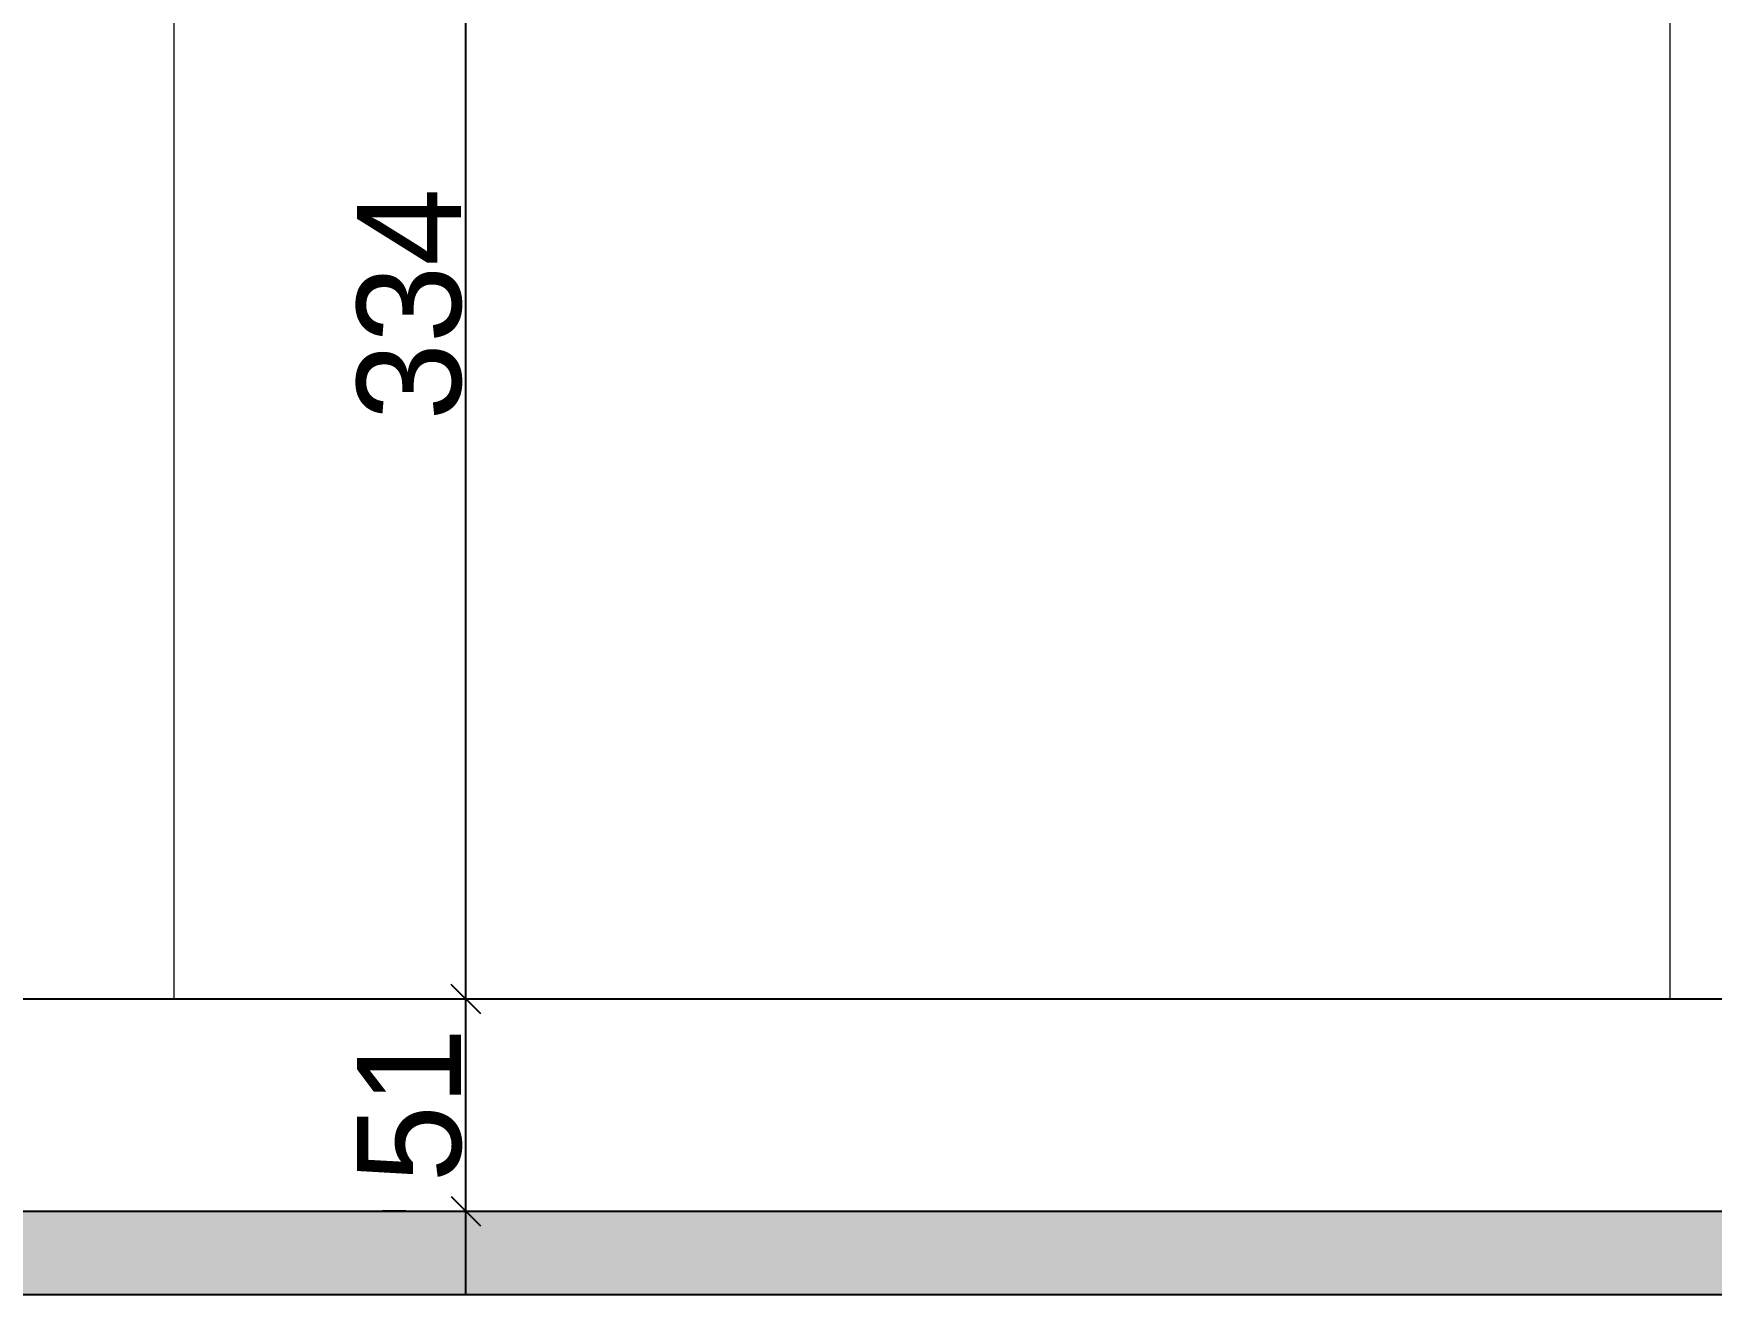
# Model space of a CAD drawing. Header units: metres. Extents: x 294 to 1101, y -498 to -355.
# Drawn here: x 625.929 to 629.963, y -471.395 to -468.364 of the extents above; entities that cross this region are included whole.
import ezdxf

# ---------------------------------------------------------------- set-up
doc = ezdxf.new("R2010")
doc.units = ezdxf.units.M
doc.layers.add('19-JARDINERIA', color=80, linetype='Continuous', lineweight=0)
doc.layers.add('wall', color=7, linetype='Continuous', lineweight=25)
doc.layers.add('SectionCutEdges', color=7, linetype='Continuous')
doc.dimstyles.new('DIMA', dxfattribs={"dimtxt": 0.25, "dimasz": 0.07, "dimexe": 0.2, "dimexo": 0.2, "dimgap": 0.01, "dimtad": 1, "dimdec": 0, "dimlfac": 100, "dimrnd": 1, "dimzin": 0, "dimdsep": 46, "dimtxsty": 'Standard', "dimblk1": 'OBLIQUE', "dimblk2": 'OBLIQUE', "dimsah": 1, "dimcen": 0.09, "dimdle": 0.2, "dimclrd": 1, "dimclre": 1, "dimclrt": 2, "dimadec": 0, "dimazin": 0, "dimtfac": 1, "dimtdec": 0, "dimtofl": 0, "dimtmove": 2, "dimatfit": 3, "dimldrblk": 'OBLIQUE', "dimfxl": 1, "dimtolj": 1, "dimtzin": 0, "dimarcsym": 0})

# ---------------------------------------------------------------- blocks, each defined once
blk = doc.blocks.new('_OBLIQUE')
at = {"color": 0, "linetype": 'ByBlock'}
blk.add_line((-0.5, -0.5), (0.5, 0.5), dxfattribs=at)
blk = doc.blocks.new('*D380')
at = {"layer": 'DEFPOINTS', "color": 0, "transparency": 16777216}
for p in [(626.968, -470.6849), (627.0731, -470.6849), (627.0238, -471.1949)]:
    blk.add_point(p, dxfattribs=at)
at = {"layer": 'wall', "color": 1, "lineweight": -2, "transparency": 16777216}
for p, q in [((626.968, -471.3949), (626.968, -470.4849)), ((626.8731, -470.6849), (626.768, -470.6849)), ((626.8238, -471.1949), (626.768, -471.1949))]:
    blk.add_line(p, q, dxfattribs=at)
at = {"layer": 'wall', "color": 1, "lineweight": -2, "transparency": 16777216, "xscale": 0.07, "yscale": 0.07, "zscale": 0.07}
for p, rotation in [((626.968, -470.6849), 90), ((626.968, -471.1949), 270)]:
    blk.add_blockref('_OBLIQUE', p, dxfattribs=dict(at, rotation=rotation))
at = {"layer": 'wall', "color": 2, "transparency": 16777216, "insert": (626.833, -470.9399), "char_height": 0.25, "attachment_point": 5, "rotation": 90}
blk.add_mtext('\\A1;51', dxfattribs=at)
blk = doc.blocks.new('*D365')
at = {"layer": 'DEFPOINTS', "color": 0, "transparency": 16777216}
for p in [(626.968, -467.3449), (627.624, -467.3449), (627.0731, -470.6849)]:
    blk.add_point(p, dxfattribs=at)
at = {"layer": 'wall', "color": 1, "lineweight": -2, "transparency": 16777216}
for p, q in [((626.968, -470.8849), (626.968, -467.1449)), ((627.424, -467.3449), (626.768, -467.3449)), ((626.8731, -470.6849), (626.768, -470.6849))]:
    blk.add_line(p, q, dxfattribs=at)
at = {"layer": 'wall', "color": 1, "lineweight": -2, "transparency": 16777216, "xscale": 0.07, "yscale": 0.07, "zscale": 0.07}
for p, rotation in [((626.968, -467.3449), 90), ((626.968, -470.6849), 270)]:
    blk.add_blockref('_OBLIQUE', p, dxfattribs=dict(at, rotation=rotation))
at = {"layer": 'wall', "color": 2, "transparency": 16777216, "insert": (626.833, -469.0149), "char_height": 0.25, "attachment_point": 5, "rotation": 90}
blk.add_mtext('\\A1;334', dxfattribs=at)

msp = doc.modelspace()

# ---------------------------------------------------------------- hatches: boundary and pattern name
at = {"layer": 'wall'}
h = msp.add_hatch(color=256, dxfattribs=at)
h.dxf.hatch_style = 1
h.paths.add_polyline_path([(630.3583, -471.1949), (626.3855, -471.1949), (625.9803, -471.1949), (625.9791, -471.1949), (625.9774, -471.1949), (625.9757, -471.1949), (625.9739, -471.1949), (625.9721, -471.1949), (625.9702, -471.1949), (625.9683, -471.1949), (625.9664, -471.1949), (625.9645, -471.1949), (625.9626, -471.1949), (625.9606, -471.1949), (625.9587, -471.1949), (625.9568, -471.1949), (625.9549, -471.1949), (625.9531, -471.1949), (625.9512, -471.1949), (625.9495, -471.1949), (625.9477, -471.1949), (625.9461, -471.1949), (625.9445, -471.1949), (625.943, -471.1949), (625.5182, -471.1949), (625.5167, -471.1949), (625.5154, -471.1949), (625.5141, -471.1949), (625.5129, -471.1949), (625.5119, -471.1949), (625.5109, -471.1949), (625.51, -471.1949), (625.5093, -471.1949), (625.5086, -471.1949), (625.5081, -471.1949), (625.5077, -471.1949), (625.5074, -471.1949), (625.5072, -471.1949), (625.5072, -471.1949), (625.1074, -471.1949), (620.6804, -471.1949), (618.3734, -471.1949), (617.7511, -471.1949), (617.4254, -471.1949), (617.4195, -471.1949), (617.4161, -471.1949), (617.4105, -471.1949), (617.4101, -471.1949), (617.1279, -471.1949), (617.1214, -471.1949), (617.1149, -471.1949), (617.1084, -471.1949), (617.102, -471.1949), (617.0958, -471.1949), (617.0897, -471.1949), (617.0837, -471.1949), (617.0779, -471.1949), (617.0724, -471.1949), (617.067, -471.1949), (617.0572, -471.1949), (617.0486, -471.1949), (617.0413, -471.1949), (617.0382, -471.1949), (617.0313, -471.1949), (617.0298, -471.1949), (617.0288, -471.1949), (617.0281, -471.1949), (617.0279, -471.1949), (615.3262, -471.1949), (615.3262, -471.3949), (630.3583, -471.3949)])

# ---------------------------------------------------------------- linework, layer by layer
for p, q in [((626.0351, -470.6849), (625.6497, -470.6849)), ((626.3322, -470.6849), (626.0351, -470.6849)), ((626.4719, -470.6849), (626.2671, -470.6849)), ((626.4433, -470.6849), (626.2671, -470.6849)), ((626.4206, -470.6849), (626.2671, -470.6849)), ((626.3655, -470.6849), (626.2671, -470.6849)), ((626.5289, -470.6849), (626.2744, -470.6849)), ((626.3298, -470.6849), (626.3284, -470.6849)), ((626.3312, -470.6849), (626.3298, -470.6849)), ((626.3324, -470.6849), (626.3312, -470.6849)), ((626.3336, -470.6849), (626.3324, -470.6849)), ((626.3347, -470.6849), (626.3336, -470.6849)), ((626.3357, -470.6849), (626.3347, -470.6849)), ((626.3365, -470.6849), (626.3357, -470.6849)), ((626.3383, -470.6849), (626.3361, -470.6849)), ((626.3373, -470.6849), (626.3365, -470.6849)), ((626.3379, -470.6849), (626.3373, -470.6849)), ((626.3385, -470.6849), (626.3379, -470.6849)), ((626.3406, -470.6849), (626.3383, -470.6849)), ((626.3389, -470.6849), (626.3385, -470.6849)), ((626.3392, -470.6849), (626.3389, -470.6849)), ((626.3393, -470.6849), (626.3392, -470.6849)), ((626.3394, -470.6849), (626.3393, -470.6849)), ((626.343, -470.6849), (626.3406, -470.6849)), ((626.3455, -470.6849), (626.343, -470.6849)), ((626.348, -470.6849), (626.3455, -470.6849)), ((626.3506, -470.6849), (626.348, -470.6849)), ((626.3533, -470.6849), (626.3506, -470.6849)), ((626.356, -470.6849), (626.3533, -470.6849)), ((626.3588, -470.6849), (626.356, -470.6849)), ((626.3615, -470.6849), (626.3588, -470.6849)), ((626.5743, -470.6849), (626.36, -470.6849)), ((626.3643, -470.6849), (626.3615, -470.6849)), ((626.3671, -470.6849), (626.3643, -470.6849)), ((626.3669, -470.6849), (626.3655, -470.6849)), ((626.3683, -470.6849), (626.3669, -470.6849)), ((626.3699, -470.6849), (626.3671, -470.6849)), ((626.3695, -470.6849), (626.3683, -470.6849)), ((626.3707, -470.6849), (626.3695, -470.6849)), ((626.3726, -470.6849), (626.3699, -470.6849)), ((626.3718, -470.6849), (626.3707, -470.6849)), ((626.3728, -470.6849), (626.3718, -470.6849)), ((626.3753, -470.6849), (626.3726, -470.6849)), ((626.3736, -470.6849), (626.3728, -470.6849)), ((626.3744, -470.6849), (626.3736, -470.6849)), ((626.375, -470.6849), (626.3744, -470.6849)), ((626.3755, -470.6849), (626.375, -470.6849)), ((626.378, -470.6849), (626.3753, -470.6849)), ((626.376, -470.6849), (626.3755, -470.6849)), ((626.3762, -470.6849), (626.376, -470.6849)), ((626.3764, -470.6849), (626.3762, -470.6849)), ((626.3765, -470.6849), (626.3764, -470.6849)), ((626.3806, -470.6849), (626.378, -470.6849)), ((626.3831, -470.6849), (626.3806, -470.6849)), ((626.3856, -470.6849), (626.3831, -470.6849)), ((626.388, -470.6849), (626.3856, -470.6849)), ((626.601, -470.6849), (626.4206, -470.6849)), ((626.5017, -470.6849), (626.4991, -470.6849)), ((626.5044, -470.6849), (626.5017, -470.6849)), ((626.5072, -470.6849), (626.5044, -470.6849)), ((626.5102, -470.6849), (626.5072, -470.6849)), ((626.5132, -470.6849), (626.5102, -470.6849)), ((626.5163, -470.6849), (626.5132, -470.6849)), ((626.5195, -470.6849), (626.5163, -470.6849)), ((626.5227, -470.6849), (626.5195, -470.6849)), ((626.526, -470.6849), (626.5227, -470.6849)), ((626.5292, -470.6849), (626.526, -470.6849)), ((626.5326, -470.6849), (626.5292, -470.6849)), ((626.5359, -470.6849), (626.5326, -470.6849)), ((626.5392, -470.6849), (626.5359, -470.6849)), ((626.5425, -470.6849), (626.5392, -470.6849)), ((626.5457, -470.6849), (626.5425, -470.6849)), ((626.5489, -470.6849), (626.5457, -470.6849)), ((626.6329, -470.6849), (626.5458, -470.6849)), ((626.5521, -470.6849), (626.5489, -470.6849)), ((626.5551, -470.6849), (626.5521, -470.6849)), ((626.5581, -470.6849), (626.5551, -470.6849)), ((626.561, -470.6849), (626.5581, -470.6849)), ((626.5637, -470.6849), (626.561, -470.6849)), ((626.5664, -470.6849), (626.5637, -470.6849)), ((626.5689, -470.6849), (626.5664, -470.6849)), ((626.5713, -470.6849), (626.5689, -470.6849)), ((626.5735, -470.6849), (626.5713, -470.6849)), ((626.7865, -470.6849), (626.601, -470.6849)), ((626.8816, -470.6849), (626.6453, -470.6849)), ((626.9764, -470.6849), (626.7865, -470.6849)), ((626.8384, -470.6849), (626.8383, -470.6849)), ((626.8389, -470.6849), (626.8384, -470.6849)), ((626.8398, -470.6849), (626.8389, -470.6849)), ((626.841, -470.6849), (626.8398, -470.6849)), ((626.8427, -470.6849), (626.841, -470.6849)), ((626.8448, -470.6849), (626.8427, -470.6849)), ((626.8472, -470.6849), (626.8448, -470.6849)), ((626.85, -470.6849), (626.8472, -470.6849)), ((626.8531, -470.6849), (626.85, -470.6849)), ((626.8566, -470.6849), (626.8531, -470.6849)), ((626.8604, -470.6849), (626.8566, -470.6849)), ((626.8645, -470.6849), (626.8604, -470.6849)), ((626.8689, -470.6849), (626.8645, -470.6849)), ((626.8897, -470.6849), (626.8689, -470.6849)), ((626.8825, -470.6849), (626.8823, -470.6849)), ((626.8828, -470.6849), (626.8825, -470.6849)), ((626.8833, -470.6849), (626.8828, -470.6849)), ((626.884, -470.6849), (626.8833, -470.6849)), ((626.8849, -470.6849), (626.884, -470.6849)), ((626.8859, -470.6849), (626.8849, -470.6849)), ((626.8871, -470.6849), (626.8859, -470.6849)), ((626.8866, -470.6849), (626.8862, -470.6849)), ((626.887, -470.6849), (626.8866, -470.6849)), ((626.8873, -470.6849), (626.887, -470.6849)), ((626.8885, -470.6849), (626.8871, -470.6849)), ((626.8875, -470.6849), (626.8873, -470.6849)), ((626.8877, -470.6849), (626.8875, -470.6849)), ((626.8877, -470.6849), (626.8877, -470.6849)), ((626.89, -470.6849), (626.8885, -470.6849)), ((626.8917, -470.6849), (626.89, -470.6849)), ((626.8935, -470.6849), (626.8917, -470.6849)), ((626.8954, -470.6849), (626.8935, -470.6849)), ((626.8975, -470.6849), (626.8954, -470.6849)), ((626.9048, -470.6849), (626.8975, -470.6849)), ((626.9075, -470.6849), (626.9068, -470.6849)), ((626.9081, -470.6849), (626.9075, -470.6849)), ((626.9087, -470.6849), (626.9081, -470.6849)), ((626.9092, -470.6849), (626.9087, -470.6849)), ((626.9097, -470.6849), (626.9092, -470.6849)), ((626.9101, -470.6849), (626.9097, -470.6849)), ((626.9104, -470.6849), (626.9101, -470.6849)), ((626.9107, -470.6849), (626.9104, -470.6849)), ((626.9109, -470.6849), (626.9107, -470.6849)), ((626.911, -470.6849), (626.9109, -470.6849)), ((626.911, -470.6849), (626.911, -470.6849)), ((627.1699, -470.6849), (626.9764, -470.6849)), ((629.2651, -470.6849), (627.0238, -470.6849)), ((627.3662, -470.6849), (627.1699, -470.6849)), ((628.5768, -470.6849), (627.2132, -470.6849)), ((627.3147, -470.6849), (627.2966, -470.6849)), ((627.3358, -470.6849), (627.3147, -470.6849)), ((627.3596, -470.6849), (627.3358, -470.6849)), ((627.3857, -470.6849), (627.3596, -470.6849)), ((627.5645, -470.6849), (627.3662, -470.6849)), ((627.4142, -470.6849), (627.3857, -470.6849)), ((627.413, -470.6849), (627.4128, -470.6849)), ((627.4135, -470.6849), (627.413, -470.6849)), ((627.4143, -470.6849), (627.4135, -470.6849)), ((627.4449, -470.6849), (627.4142, -470.6849)), ((627.4154, -470.6849), (627.4143, -470.6849)), ((627.4168, -470.6849), (627.4154, -470.6849)), ((627.4185, -470.6849), (627.4168, -470.6849)), ((627.4206, -470.6849), (627.4185, -470.6849)), ((627.4229, -470.6849), (627.4206, -470.6849)), ((627.4255, -470.6849), (627.4229, -470.6849)), ((627.4283, -470.6849), (627.4255, -470.6849)), ((627.4314, -470.6849), (627.4283, -470.6849)), ((627.4348, -470.6849), (627.4314, -470.6849)), ((627.4384, -470.6849), (627.4348, -470.6849)), ((627.4422, -470.6849), (627.4384, -470.6849)), ((627.4463, -470.6849), (627.4422, -470.6849)), ((627.4777, -470.6849), (627.4449, -470.6849)), ((627.4505, -470.6849), (627.4463, -470.6849)), ((627.4549, -470.6849), (627.4505, -470.6849)), ((627.4594, -470.6849), (627.4549, -470.6849)), ((627.4641, -470.6849), (627.4594, -470.6849)), ((627.4689, -470.6849), (627.4641, -470.6849)), ((627.4738, -470.6849), (627.4689, -470.6849)), ((628.8027, -470.6849), (627.4708, -470.6849)), ((627.4709, -470.6849), (627.4708, -470.6849)), ((627.4708, -470.6849), (627.4708, -470.6849)), ((627.4712, -470.6849), (627.4709, -470.6849)), ((627.4715, -470.6849), (627.4712, -470.6849)), ((627.4719, -470.6849), (627.4715, -470.6849)), ((627.4724, -470.6849), (627.4719, -470.6849)), ((627.473, -470.6849), (627.4724, -470.6849)), ((627.4736, -470.6849), (627.473, -470.6849)), ((627.4744, -470.6849), (627.4736, -470.6849)), ((627.4787, -470.6849), (627.4738, -470.6849)), ((627.4752, -470.6849), (627.4744, -470.6849)), ((627.4761, -470.6849), (627.4752, -470.6849)), ((627.477, -470.6849), (627.4761, -470.6849)), ((627.4781, -470.6849), (627.477, -470.6849)), ((627.5124, -470.6849), (627.4777, -470.6849)), ((627.4792, -470.6849), (627.4781, -470.6849)), ((627.4838, -470.6849), (627.4787, -470.6849)), ((627.4803, -470.6849), (627.4792, -470.6849)), ((627.4815, -470.6849), (627.4803, -470.6849)), ((627.4828, -470.6849), (627.4815, -470.6849)), ((627.4841, -470.6849), (627.4828, -470.6849)), ((627.4888, -470.6849), (627.4838, -470.6849)), ((627.4854, -470.6849), (627.4841, -470.6849)), ((627.4868, -470.6849), (627.4854, -470.6849)), ((627.4882, -470.6849), (627.4868, -470.6849)), ((627.4896, -470.6849), (627.4882, -470.6849)), ((627.4939, -470.6849), (627.4888, -470.6849)), ((627.491, -470.6849), (627.4896, -470.6849)), ((627.4925, -470.6849), (627.491, -470.6849)), ((627.4939, -470.6849), (627.4925, -470.6849)), ((628.8027, -470.6849), (627.4939, -470.6849)), ((628.8027, -470.6849), (627.4939, -470.6849)), ((627.5489, -470.6849), (627.5124, -470.6849)), ((627.5871, -470.6849), (627.5489, -470.6849)), ((627.764, -470.6849), (627.5645, -470.6849)), ((627.6267, -470.6849), (627.5871, -470.6849)), ((627.6676, -470.6849), (627.6267, -470.6849)), ((627.7097, -470.6849), (627.6676, -470.6849)), ((627.7526, -470.6849), (627.7097, -470.6849)), ((627.7964, -470.6849), (627.7526, -470.6849)), ((627.9639, -470.6849), (627.764, -470.6849)), ((627.8407, -470.6849), (627.7964, -470.6849)), ((627.8854, -470.6849), (627.8407, -470.6849)), ((627.9303, -470.6849), (627.8854, -470.6849)), ((627.9752, -470.6849), (627.9303, -470.6849)), ((628.1635, -470.6849), (627.9639, -470.6849)), ((628.0199, -470.6849), (627.9752, -470.6849)), ((628.0642, -470.6849), (628.0199, -470.6849)), ((628.1079, -470.6849), (628.0642, -470.6849)), ((628.1509, -470.6849), (628.1079, -470.6849)), ((628.193, -470.6849), (628.1509, -470.6849)), ((628.3618, -470.6849), (628.1635, -470.6849)), ((628.2339, -470.6849), (628.193, -470.6849)), ((628.2735, -470.6849), (628.2339, -470.6849)), ((628.3116, -470.6849), (628.2735, -470.6849)), ((628.3482, -470.6849), (628.3116, -470.6849)), ((628.3829, -470.6849), (628.3482, -470.6849)), ((628.5581, -470.6849), (628.3618, -470.6849)), ((628.4157, -470.6849), (628.3829, -470.6849)), ((628.4464, -470.6849), (628.4157, -470.6849)), ((628.4749, -470.6849), (628.4464, -470.6849)), ((628.501, -470.6849), (628.4749, -470.6849)), ((628.5247, -470.6849), (628.501, -470.6849)), ((628.5459, -470.6849), (628.5247, -470.6849)), ((628.564, -470.6849), (628.5459, -470.6849)), ((628.7515, -470.6849), (628.5581, -470.6849)), ((628.9414, -470.6849), (628.7515, -470.6849)), ((629.0112, -470.6849), (628.8027, -470.6849)), ((629.0344, -470.6849), (628.8027, -470.6849)), ((629.1269, -470.6849), (628.9414, -470.6849)), ((629.3073, -470.6849), (629.1269, -470.6849)), ((629.1793, -470.6849), (629.1791, -470.6849)), ((629.1798, -470.6849), (629.1793, -470.6849)), ((629.1806, -470.6849), (629.1798, -470.6849)), ((629.1817, -470.6849), (629.1806, -470.6849)), ((629.1831, -470.6849), (629.1817, -470.6849)), ((629.1848, -470.6849), (629.1831, -470.6849)), ((629.1868, -470.6849), (629.1848, -470.6849)), ((629.1892, -470.6849), (629.1868, -470.6849)), ((629.1918, -470.6849), (629.1892, -470.6849)), ((629.1946, -470.6849), (629.1918, -470.6849)), ((629.1977, -470.6849), (629.1946, -470.6849)), ((629.2011, -470.6849), (629.1977, -470.6849)), ((629.2047, -470.6849), (629.2011, -470.6849)), ((629.2085, -470.6849), (629.2047, -470.6849)), ((629.2126, -470.6849), (629.2085, -470.6849)), ((629.2168, -470.6849), (629.2126, -470.6849)), ((629.2211, -470.6849), (629.2168, -470.6849)), ((629.2257, -470.6849), (629.2211, -470.6849)), ((629.2304, -470.6849), (629.2257, -470.6849)), ((629.2352, -470.6849), (629.2304, -470.6849)), ((629.24, -470.6849), (629.2352, -470.6849)), ((629.2371, -470.6849), (629.237, -470.6849)), ((629.2372, -470.6849), (629.2371, -470.6849)), ((629.2375, -470.6849), (629.2372, -470.6849)), ((629.2378, -470.6849), (629.2375, -470.6849)), ((629.2382, -470.6849), (629.2378, -470.6849)), ((629.2387, -470.6849), (629.2382, -470.6849)), ((629.2392, -470.6849), (629.2387, -470.6849)), ((629.2399, -470.6849), (629.2392, -470.6849)), ((629.2406, -470.6849), (629.2399, -470.6849)), ((629.245, -470.6849), (629.24, -470.6849)), ((629.2415, -470.6849), (629.2406, -470.6849)), ((629.2424, -470.6849), (629.2415, -470.6849)), ((629.2433, -470.6849), (629.2424, -470.6849)), ((629.2443, -470.6849), (629.2433, -470.6849)), ((629.2454, -470.6849), (629.2443, -470.6849)), ((629.25, -470.6849), (629.245, -470.6849)), ((629.2466, -470.6849), (629.2454, -470.6849)), ((629.2478, -470.6849), (629.2466, -470.6849)), ((629.249, -470.6849), (629.2478, -470.6849)), ((629.2503, -470.6849), (629.249, -470.6849)), ((629.2551, -470.6849), (629.25, -470.6849)), ((629.2517, -470.6849), (629.2503, -470.6849)), ((629.253, -470.6849), (629.2517, -470.6849)), ((629.2544, -470.6849), (629.253, -470.6849)), ((629.2559, -470.6849), (629.2544, -470.6849)), ((629.2602, -470.6849), (629.2551, -470.6849)), ((629.2573, -470.6849), (629.2559, -470.6849)), ((629.2588, -470.6849), (629.2573, -470.6849)), ((629.2602, -470.6849), (629.2588, -470.6849)), ((629.6772, -470.6849), (629.2602, -470.6849)), ((629.7351, -470.6849), (629.2602, -470.6849)), ((629.4818, -470.6849), (629.3073, -470.6849)), ((629.6498, -470.6849), (629.4818, -470.6849)), ((629.4842, -470.6849), (629.4841, -470.6849)), ((629.4844, -470.6849), (629.4842, -470.6849)), ((629.4847, -470.6849), (629.4844, -470.6849)), ((629.4851, -470.6849), (629.4847, -470.6849)), ((629.4857, -470.6849), (629.4851, -470.6849)), ((629.4864, -470.6849), (629.4857, -470.6849)), ((629.4871, -470.6849), (629.4864, -470.6849)), ((629.488, -470.6849), (629.4871, -470.6849)), ((629.489, -470.6849), (629.488, -470.6849)), ((629.4901, -470.6849), (629.489, -470.6849)), ((629.4913, -470.6849), (629.4901, -470.6849)), ((629.5243, -470.6849), (629.4913, -470.6849)), ((629.5213, -470.6849), (629.5212, -470.6849)), ((629.5215, -470.6849), (629.5213, -470.6849)), ((629.5218, -470.6849), (629.5215, -470.6849)), ((629.5222, -470.6849), (629.5218, -470.6849)), ((629.5228, -470.6849), (629.5222, -470.6849)), ((629.5234, -470.6849), (629.5228, -470.6849)), ((629.5242, -470.6849), (629.5234, -470.6849)), ((629.5251, -470.6849), (629.5242, -470.6849)), ((629.5261, -470.6849), (629.5251, -470.6849)), ((629.5272, -470.6849), (629.5261, -470.6849)), ((629.5284, -470.6849), (629.5272, -470.6849)), ((629.8941, -470.6849), (629.5322, -470.6849)), ((629.8105, -470.6849), (629.6498, -470.6849)), ((629.6823, -470.6849), (629.6772, -470.6849)), ((629.6873, -470.6849), (629.6823, -470.6849)), ((629.6924, -470.6849), (629.6873, -470.6849)), ((629.6973, -470.6849), (629.6924, -470.6849)), ((629.7022, -470.6849), (629.6973, -470.6849)), ((629.7112, -470.6849), (629.7003, -470.6849)), ((629.707, -470.6849), (629.7022, -470.6849)), ((629.7117, -470.6849), (629.707, -470.6849)), ((629.7221, -470.6849), (629.7112, -470.6849)), ((629.7162, -470.6849), (629.7117, -470.6849)), ((629.7206, -470.6849), (629.7162, -470.6849)), ((629.7248, -470.6849), (629.7206, -470.6849)), ((629.7329, -470.6849), (629.7221, -470.6849)), ((629.7288, -470.6849), (629.7248, -470.6849)), ((629.7327, -470.6849), (629.7288, -470.6849)), ((629.7363, -470.6849), (629.7327, -470.6849)), ((629.7435, -470.6849), (629.7329, -470.6849)), ((629.7365, -470.6849), (629.7351, -470.6849)), ((629.7396, -470.6849), (629.7363, -470.6849)), ((629.738, -470.6849), (629.7365, -470.6849)), ((629.7394, -470.6849), (629.738, -470.6849)), ((629.7408, -470.6849), (629.7394, -470.6849)), ((629.7428, -470.6849), (629.7396, -470.6849)), ((629.7422, -470.6849), (629.7408, -470.6849)), ((629.7436, -470.6849), (629.7422, -470.6849)), ((629.7456, -470.6849), (629.7428, -470.6849)), ((629.754, -470.6849), (629.7435, -470.6849)), ((629.7449, -470.6849), (629.7436, -470.6849)), ((629.7462, -470.6849), (629.7449, -470.6849)), ((629.7482, -470.6849), (629.7456, -470.6849)), ((629.7475, -470.6849), (629.7462, -470.6849)), ((629.7487, -470.6849), (629.7475, -470.6849)), ((629.7505, -470.6849), (629.7482, -470.6849)), ((629.7498, -470.6849), (629.7487, -470.6849)), ((629.7509, -470.6849), (629.7498, -470.6849)), ((629.7525, -470.6849), (629.7505, -470.6849)), ((629.752, -470.6849), (629.7509, -470.6849)), ((629.7529, -470.6849), (629.752, -470.6849)), ((629.7543, -470.6849), (629.7525, -470.6849)), ((629.7538, -470.6849), (629.7529, -470.6849)), ((629.7546, -470.6849), (629.7538, -470.6849)), ((629.7643, -470.6849), (629.754, -470.6849)), ((629.7557, -470.6849), (629.7543, -470.6849)), ((629.7554, -470.6849), (629.7546, -470.6849)), ((629.756, -470.6849), (629.7554, -470.6849)), ((629.7568, -470.6849), (629.7557, -470.6849)), ((629.7566, -470.6849), (629.756, -470.6849)), ((629.7571, -470.6849), (629.7566, -470.6849)), ((629.7576, -470.6849), (629.7568, -470.6849)), ((629.7575, -470.6849), (629.7571, -470.6849)), ((629.7578, -470.6849), (629.7575, -470.6849)), ((629.7581, -470.6849), (629.7576, -470.6849)), ((629.7581, -470.6849), (629.7578, -470.6849)), ((629.7582, -470.6849), (629.7581, -470.6849)), ((629.7582, -470.6849), (629.7581, -470.6849)), ((629.7582, -470.6849), (629.7582, -470.6849)), ((629.7743, -470.6849), (629.7643, -470.6849)), ((629.784, -470.6849), (629.7743, -470.6849)), ((629.7934, -470.6849), (629.784, -470.6849)), ((629.8024, -470.6849), (629.7934, -470.6849)), ((629.8111, -470.6849), (629.8024, -470.6849)), ((629.9633, -470.6849), (629.8105, -470.6849)), ((629.8193, -470.6849), (629.8111, -470.6849)), ((629.827, -470.6849), (629.8193, -470.6849)), ((629.8342, -470.6849), (629.827, -470.6849)), ((629.8409, -470.6849), (629.8342, -470.6849)), ((629.847, -470.6849), (629.8409, -470.6849)), ((629.8742, -470.6849), (629.8412, -470.6849)), ((629.8526, -470.6849), (629.847, -470.6849)), ((629.8575, -470.6849), (629.8526, -470.6849)), ((630.1716, -470.6849), (629.8547, -470.6849)), ((629.8619, -470.6849), (629.8575, -470.6849)), ((629.8656, -470.6849), (629.8619, -470.6849)), ((629.8646, -470.6849), (629.864, -470.6849)), ((629.8663, -470.6849), (629.8646, -470.6849)), ((629.8669, -470.6849), (629.8656, -470.6849)), ((629.8669, -470.6849), (629.8663, -470.6849)), ((629.8755, -470.6849), (629.8742, -470.6849)), ((629.8769, -470.6849), (629.8755, -470.6849)), ((629.8783, -470.6849), (629.8769, -470.6849)), ((629.8799, -470.6849), (629.8783, -470.6849)), ((629.8815, -470.6849), (629.8799, -470.6849)), ((629.8832, -470.6849), (629.8815, -470.6849)), ((629.8849, -470.6849), (629.8832, -470.6849)), ((629.8867, -470.6849), (629.8849, -470.6849)), ((629.8885, -470.6849), (629.8867, -470.6849)), ((629.8904, -470.6849), (629.8885, -470.6849)), ((629.8922, -470.6849), (629.8904, -470.6849)), ((629.8942, -470.6849), (629.8922, -470.6849)), ((629.8961, -470.6849), (629.8942, -470.6849)), ((629.898, -470.6849), (629.8961, -470.6849)), ((629.9, -470.6849), (629.898, -470.6849)), ((629.9019, -470.6849), (629.9, -470.6849)), ((629.9038, -470.6849), (629.9019, -470.6849)), ((629.9057, -470.6849), (629.9038, -470.6849)), ((629.9075, -470.6849), (629.9057, -470.6849)), ((629.9093, -470.6849), (629.9075, -470.6849)), ((629.9111, -470.6849), (629.9093, -470.6849)), ((629.9128, -470.6849), (629.9111, -470.6849)), ((629.9145, -470.6849), (629.9128, -470.6849)), ((629.9161, -470.6849), (629.9145, -470.6849)), ((629.9176, -470.6849), (629.9161, -470.6849)), ((630.3424, -470.6849), (629.9176, -470.6849)), ((630.2147, -470.6849), (629.9375, -470.6849)), ((605.0948, -471.1949), (632.806, -471.1949)), ((605.0948, -471.1949), (632.806, -471.1949)), ((620.6804, -471.1949), (625.9803, -471.1949)), ((624.9074, -471.1949), (625.9803, -471.1949)), ((625.1074, -471.1949), (626.3855, -471.1949)), ((625.5182, -471.1949), (625.943, -471.1949)), ((625.689, -471.1949), (626.0059, -471.1949)), ((625.9342, -471.1949), (626.1888, -471.1949)), ((625.9342, -471.1949), (626.0769, -471.1949)), ((625.943, -471.1949), (625.9445, -471.1949)), ((625.9445, -471.1949), (625.9461, -471.1949)), ((625.9461, -471.1949), (625.9477, -471.1949)), ((625.9477, -471.1949), (625.9495, -471.1949)), ((625.9495, -471.1949), (625.9512, -471.1949)), ((625.9512, -471.1949), (625.9531, -471.1949)), ((625.9531, -471.1949), (625.9549, -471.1949)), ((625.9549, -471.1949), (625.9568, -471.1949)), ((625.9568, -471.1949), (625.9587, -471.1949)), ((625.9581, -471.1949), (625.9582, -471.1949)), ((625.9582, -471.1949), (625.9586, -471.1949)), ((625.9586, -471.1949), (625.9591, -471.1949)), ((625.9587, -471.1949), (625.9606, -471.1949)), ((625.9591, -471.1949), (625.9599, -471.1949)), ((625.9599, -471.1949), (625.9609, -471.1949)), ((625.9606, -471.1949), (625.9626, -471.1949)), ((625.9609, -471.1949), (625.962, -471.1949)), ((625.962, -471.1949), (625.9634, -471.1949)), ((625.9626, -471.1949), (625.9645, -471.1949)), ((625.9628, -471.1949), (626.2173, -471.1949)), ((625.9634, -471.1949), (625.965, -471.1949)), ((625.9645, -471.1949), (625.9664, -471.1949)), ((625.965, -471.1949), (625.9667, -471.1949)), ((625.9664, -471.1949), (625.9683, -471.1949)), ((625.9665, -471.1949), (626.3284, -471.1949)), ((625.9667, -471.1949), (625.9686, -471.1949)), ((625.9683, -471.1949), (625.9702, -471.1949)), ((625.9686, -471.1949), (625.9707, -471.1949)), ((625.9702, -471.1949), (625.9721, -471.1949)), ((625.9707, -471.1949), (626.304, -471.1949)), ((625.9721, -471.1949), (625.9739, -471.1949)), ((625.9739, -471.1949), (625.9757, -471.1949)), ((625.9757, -471.1949), (625.9774, -471.1949)), ((625.9774, -471.1949), (625.9791, -471.1949)), ((625.9791, -471.1949), (625.9807, -471.1949)), ((625.9803, -471.1949), (631.106, -471.1949)), ((625.9807, -471.1949), (625.9822, -471.1949)), ((625.9822, -471.1949), (625.9837, -471.1949)), ((625.9837, -471.1949), (625.9851, -471.1949)), ((625.9851, -471.1949), (625.9864, -471.1949)), ((625.9864, -471.1949), (626.0194, -471.1949)), ((626.0198, -471.1949), (626.2744, -471.1949)), ((626.03, -471.1949), (626.1171, -471.1949)), ((626.1171, -471.1949), (626.431, -471.1949)), ((626.1456, -471.1949), (626.36, -471.1949)), ((626.2868, -471.1949), (626.3076, -471.1949)), ((626.304, -471.1949), (626.3047, -471.1949)), ((626.3047, -471.1949), (626.3055, -471.1949)), ((626.3055, -471.1949), (626.3063, -471.1949)), ((626.3063, -471.1949), (626.3072, -471.1949)), ((626.3072, -471.1949), (626.3081, -471.1949)), ((626.3076, -471.1949), (626.3123, -471.1949)), ((626.3081, -471.1949), (626.3091, -471.1949)), ((626.3091, -471.1949), (626.3101, -471.1949)), ((626.3101, -471.1949), (626.3111, -471.1949)), ((626.3111, -471.1949), (626.3122, -471.1949)), ((626.3122, -471.1949), (626.3132, -471.1949)), ((626.3123, -471.1949), (626.3172, -471.1949)), ((626.3132, -471.1949), (626.3143, -471.1949)), ((626.3143, -471.1949), (626.3154, -471.1949)), ((626.3154, -471.1949), (626.3165, -471.1949)), ((626.3165, -471.1949), (626.3176, -471.1949)), ((626.3172, -471.1949), (626.3223, -471.1949)), ((626.3176, -471.1949), (626.3187, -471.1949)), ((626.3187, -471.1949), (626.3198, -471.1949)), ((626.3198, -471.1949), (626.3209, -471.1949)), ((626.3209, -471.1949), (626.322, -471.1949)), ((626.322, -471.1949), (626.323, -471.1949)), ((626.3223, -471.1949), (626.3276, -471.1949)), ((626.323, -471.1949), (626.3241, -471.1949)), ((626.3241, -471.1949), (626.3251, -471.1949)), ((626.3251, -471.1949), (626.3261, -471.1949)), ((626.3261, -471.1949), (626.327, -471.1949)), ((626.327, -471.1949), (626.3279, -471.1949)), ((626.3276, -471.1949), (626.3331, -471.1949)), ((626.3279, -471.1949), (626.3288, -471.1949)), ((626.3288, -471.1949), (626.3361, -471.1949)), ((626.3322, -471.1949), (626.3334, -471.1949)), ((626.3331, -471.1949), (626.3387, -471.1949)), ((626.3334, -471.1949), (626.3345, -471.1949)), ((626.3345, -471.1949), (626.3355, -471.1949)), ((626.3355, -471.1949), (626.3364, -471.1949)), ((626.3362, -471.1949), (626.3692, -471.1949)), ((626.3364, -471.1949), (626.3371, -471.1949)), ((626.3371, -471.1949), (626.3378, -471.1949)), ((626.3378, -471.1949), (626.3384, -471.1949)), ((626.3384, -471.1949), (626.3388, -471.1949)), ((626.3387, -471.1949), (626.3444, -471.1949)), ((626.3388, -471.1949), (626.3391, -471.1949)), ((626.3391, -471.1949), (626.3393, -471.1949)), ((626.3393, -471.1949), (626.3394, -471.1949)), ((626.3444, -471.1949), (626.3503, -471.1949)), ((626.3503, -471.1949), (626.3562, -471.1949)), ((626.3562, -471.1949), (626.3621, -471.1949)), ((626.3621, -471.1949), (626.3681, -471.1949)), ((626.3681, -471.1949), (626.374, -471.1949)), ((626.3692, -471.1949), (626.3704, -471.1949)), ((626.3704, -471.1949), (626.3715, -471.1949)), ((626.3715, -471.1949), (626.3725, -471.1949)), ((626.3725, -471.1949), (626.3734, -471.1949)), ((626.3734, -471.1949), (626.3742, -471.1949)), ((626.374, -471.1949), (626.3799, -471.1949)), ((626.3742, -471.1949), (626.3749, -471.1949)), ((626.3749, -471.1949), (626.3754, -471.1949)), ((626.3754, -471.1949), (626.3759, -471.1949)), ((626.3759, -471.1949), (626.3762, -471.1949)), ((626.3762, -471.1949), (626.3764, -471.1949)), ((626.3764, -471.1949), (626.3765, -471.1949)), ((626.3799, -471.1949), (626.3857, -471.1949)), ((626.3855, -471.1949), (631.106, -471.1949)), ((626.3857, -471.1949), (626.3914, -471.1949)), ((626.388, -471.1949), (626.3889, -471.1949)), ((626.3889, -471.1949), (626.3899, -471.1949)), ((626.3899, -471.1949), (626.391, -471.1949)), ((626.391, -471.1949), (626.392, -471.1949)), ((626.3914, -471.1949), (626.397, -471.1949)), ((626.392, -471.1949), (626.3931, -471.1949)), ((626.3931, -471.1949), (626.3942, -471.1949)), ((626.3942, -471.1949), (626.3953, -471.1949)), ((626.3953, -471.1949), (626.3965, -471.1949)), ((626.3965, -471.1949), (626.3976, -471.1949)), ((626.3969, -471.1949), (626.3975, -471.1949)), ((626.397, -471.1949), (626.4024, -471.1949)), ((626.3976, -471.1949), (626.3987, -471.1949)), ((626.3987, -471.1949), (626.3999, -471.1949)), ((626.3999, -471.1949), (626.401, -471.1949)), ((626.401, -471.1949), (626.4021, -471.1949)), ((626.4021, -471.1949), (626.4032, -471.1949)), ((626.4024, -471.1949), (626.4077, -471.1949)), ((626.4032, -471.1949), (626.4043, -471.1949)), ((626.4043, -471.1949), (626.4053, -471.1949)), ((626.4053, -471.1949), (626.4063, -471.1949)), ((626.4063, -471.1949), (626.4073, -471.1949)), ((626.4073, -471.1949), (626.4082, -471.1949)), ((626.4077, -471.1949), (626.4127, -471.1949)), ((626.4082, -471.1949), (626.4091, -471.1949)), ((626.4091, -471.1949), (626.6453, -471.1949)), ((626.4127, -471.1949), (626.4175, -471.1949)), ((626.4175, -471.1949), (626.4221, -471.1949)), ((626.4221, -471.1949), (626.4264, -471.1949)), ((626.4264, -471.1949), (626.4304, -471.1949)), ((626.4304, -471.1949), (626.431, -471.1949)), ((626.4433, -471.1949), (626.586, -471.1949)), ((626.4924, -471.1949), (626.4991, -471.1949)), ((626.5458, -471.1949), (626.8597, -471.1949)), ((626.5735, -471.1949), (626.9068, -471.1949)), ((626.8383, -471.1949), (626.8387, -471.1949)), ((626.8387, -471.1949), (626.8394, -471.1949)), ((626.8394, -471.1949), (626.8406, -471.1949)), ((626.8406, -471.1949), (626.8421, -471.1949)), ((626.8421, -471.1949), (626.844, -471.1949)), ((626.844, -471.1949), (626.8463, -471.1949)), ((626.8463, -471.1949), (626.849, -471.1949)), ((626.849, -471.1949), (626.852, -471.1949)), ((626.852, -471.1949), (626.8554, -471.1949)), ((626.8554, -471.1949), (626.8591, -471.1949)), ((626.8591, -471.1949), (626.8597, -471.1949)), ((626.8816, -471.1949), (626.8824, -471.1949)), ((626.8823, -471.1949), (626.8825, -471.1949)), ((626.8824, -471.1949), (626.8832, -471.1949)), ((626.8825, -471.1949), (626.8829, -471.1949)), ((626.8829, -471.1949), (626.8835, -471.1949)), ((626.8832, -471.1949), (626.8839, -471.1949)), ((626.8835, -471.1949), (626.8842, -471.1949)), ((626.8839, -471.1949), (626.8846, -471.1949)), ((626.8842, -471.1949), (626.8851, -471.1949)), ((626.8846, -471.1949), (626.8852, -471.1949)), ((626.8851, -471.1949), (626.8862, -471.1949)), ((626.8852, -471.1949), (626.8858, -471.1949)), ((626.8858, -471.1949), (626.8863, -471.1949)), ((626.8863, -471.1949), (626.8867, -471.1949)), ((626.8867, -471.1949), (626.8871, -471.1949)), ((626.8871, -471.1949), (626.8873, -471.1949)), ((626.8873, -471.1949), (626.8875, -471.1949)), ((626.8875, -471.1949), (626.8877, -471.1949)), ((626.8877, -471.1949), (626.8878, -471.1949)), ((626.8926, -471.1949), (626.8932, -471.1949)), ((626.9048, -471.1949), (626.9057, -471.1949)), ((626.9057, -471.1949), (626.9064, -471.1949)), ((626.9064, -471.1949), (626.9071, -471.1949)), ((626.9071, -471.1949), (626.9078, -471.1949)), ((626.9078, -471.1949), (626.9084, -471.1949)), ((626.9084, -471.1949), (626.909, -471.1949)), ((626.909, -471.1949), (626.9095, -471.1949)), ((626.9095, -471.1949), (626.9099, -471.1949)), ((626.9099, -471.1949), (626.9102, -471.1949)), ((626.9102, -471.1949), (626.9105, -471.1949)), ((626.9105, -471.1949), (626.9108, -471.1949)), ((626.9108, -471.1949), (626.9109, -471.1949)), ((626.9109, -471.1949), (626.911, -471.1949)), ((627.0238, -471.1949), (629.2651, -471.1949)), ((627.2132, -471.1949), (628.5768, -471.1949)), ((627.297, -471.1949), (627.2974, -471.1949)), ((627.297, -471.1949), (627.4128, -471.1949)), ((627.2974, -471.1949), (627.2984, -471.1949)), ((627.2984, -471.1949), (627.3001, -471.1949)), ((627.3001, -471.1949), (627.3025, -471.1949)), ((627.3025, -471.1949), (627.3055, -471.1949)), ((627.3055, -471.1949), (627.3092, -471.1949)), ((627.3092, -471.1949), (627.3136, -471.1949)), ((627.3136, -471.1949), (627.3185, -471.1949)), ((627.3185, -471.1949), (627.3241, -471.1949)), ((627.3241, -471.1949), (627.3302, -471.1949)), ((627.3302, -471.1949), (627.3369, -471.1949)), ((627.3369, -471.1949), (627.3441, -471.1949)), ((627.3441, -471.1949), (627.3518, -471.1949)), ((627.3518, -471.1949), (627.36, -471.1949)), ((627.36, -471.1949), (627.3686, -471.1949)), ((627.3686, -471.1949), (627.3777, -471.1949)), ((627.3777, -471.1949), (627.3871, -471.1949)), ((627.3871, -471.1949), (627.3968, -471.1949)), ((627.3968, -471.1949), (627.4068, -471.1949)), ((627.4068, -471.1949), (627.4171, -471.1949)), ((627.4128, -471.1949), (627.413, -471.1949)), ((627.413, -471.1949), (627.4135, -471.1949)), ((627.4135, -471.1949), (627.4143, -471.1949)), ((627.4143, -471.1949), (627.4154, -471.1949)), ((627.4154, -471.1949), (627.4168, -471.1949)), ((627.4168, -471.1949), (627.4185, -471.1949)), ((627.4171, -471.1949), (627.4275, -471.1949)), ((627.4185, -471.1949), (627.4206, -471.1949)), ((627.4206, -471.1949), (627.4229, -471.1949)), ((627.4229, -471.1949), (627.4255, -471.1949)), ((627.4255, -471.1949), (627.4283, -471.1949)), ((627.4275, -471.1949), (627.4382, -471.1949)), ((627.4283, -471.1949), (627.4314, -471.1949)), ((627.4314, -471.1949), (627.4348, -471.1949)), ((627.4348, -471.1949), (627.4384, -471.1949)), ((627.4382, -471.1949), (627.449, -471.1949)), ((627.4384, -471.1949), (627.4422, -471.1949)), ((627.4422, -471.1949), (627.4463, -471.1949)), ((627.4463, -471.1949), (627.4505, -471.1949)), ((627.449, -471.1949), (627.4598, -471.1949)), ((627.4505, -471.1949), (627.4549, -471.1949)), ((627.4549, -471.1949), (627.4594, -471.1949)), ((627.4594, -471.1949), (627.4641, -471.1949)), ((627.4598, -471.1949), (627.4708, -471.1949)), ((627.4641, -471.1949), (627.4689, -471.1949)), ((627.4689, -471.1949), (627.4738, -471.1949)), ((627.4708, -471.1949), (627.4708, -471.1949)), ((627.4708, -471.1949), (627.4709, -471.1949)), ((627.4709, -471.1949), (627.4712, -471.1949)), ((627.4712, -471.1949), (627.4715, -471.1949)), ((627.4715, -471.1949), (627.4719, -471.1949)), ((627.4719, -471.1949), (627.4724, -471.1949)), ((627.4724, -471.1949), (627.473, -471.1949)), ((627.473, -471.1949), (627.4736, -471.1949)), ((627.4736, -471.1949), (627.4744, -471.1949)), ((627.4738, -471.1949), (627.4787, -471.1949)), ((627.4744, -471.1949), (627.4752, -471.1949)), ((627.4752, -471.1949), (627.4761, -471.1949)), ((627.4761, -471.1949), (627.477, -471.1949)), ((627.477, -471.1949), (627.4781, -471.1949)), ((627.4781, -471.1949), (627.4792, -471.1949)), ((627.4787, -471.1949), (627.4838, -471.1949)), ((627.4792, -471.1949), (627.4803, -471.1949)), ((627.4803, -471.1949), (627.4815, -471.1949)), ((627.4815, -471.1949), (627.4828, -471.1949)), ((627.4828, -471.1949), (627.4841, -471.1949)), ((627.4838, -471.1949), (627.4888, -471.1949)), ((627.4841, -471.1949), (627.4854, -471.1949)), ((627.4854, -471.1949), (627.4868, -471.1949)), ((627.4868, -471.1949), (627.4882, -471.1949)), ((627.4882, -471.1949), (627.4896, -471.1949)), ((627.4888, -471.1949), (627.4939, -471.1949)), ((627.4896, -471.1949), (627.491, -471.1949)), ((627.491, -471.1949), (627.4925, -471.1949)), ((627.4925, -471.1949), (627.4939, -471.1949)), ((627.4939, -471.1949), (628.8027, -471.1949)), ((628.8027, -471.1949), (629.0344, -471.1949)), ((628.8027, -471.1949), (629.0344, -471.1949)), ((628.8027, -471.1949), (629.0112, -471.1949)), ((629.0112, -471.1949), (629.0593, -471.1949)), ((629.0112, -471.1949), (629.0217, -471.1949)), ((629.0217, -471.1949), (629.0322, -471.1949)), ((629.0322, -471.1949), (629.0427, -471.1949)), ((629.0344, -471.1949), (629.0871, -471.1949)), ((629.0344, -471.1949), (629.0471, -471.1949)), ((629.0427, -471.1949), (629.053, -471.1949)), ((629.0471, -471.1949), (629.0598, -471.1949)), ((629.053, -471.1949), (629.0631, -471.1949)), ((629.0593, -471.1949), (629.1073, -471.1949)), ((629.0598, -471.1949), (629.0723, -471.1949)), ((629.0631, -471.1949), (629.073, -471.1949)), ((629.0723, -471.1949), (629.0848, -471.1949)), ((629.073, -471.1949), (629.0827, -471.1949)), ((629.0827, -471.1949), (629.0921, -471.1949)), ((629.0848, -471.1949), (629.097, -471.1949)), ((629.0871, -471.1949), (629.1396, -471.1949)), ((629.0921, -471.1949), (629.1012, -471.1949)), ((629.097, -471.1949), (629.109, -471.1949)), ((629.1012, -471.1949), (629.1099, -471.1949)), ((629.1073, -471.1949), (629.1549, -471.1949)), ((629.109, -471.1949), (629.1207, -471.1949)), ((629.1099, -471.1949), (629.1182, -471.1949)), ((629.1182, -471.1949), (629.1262, -471.1949)), ((629.1207, -471.1949), (629.132, -471.1949)), ((629.1262, -471.1949), (629.1336, -471.1949)), ((629.132, -471.1949), (629.143, -471.1949)), ((629.1336, -471.1949), (629.1406, -471.1949)), ((629.1396, -471.1949), (629.1917, -471.1949)), ((629.1406, -471.1949), (629.1471, -471.1949)), ((629.143, -471.1949), (629.1535, -471.1949)), ((629.1471, -471.1949), (629.153, -471.1949)), ((629.153, -471.1949), (629.1584, -471.1949)), ((629.1535, -471.1949), (629.1636, -471.1949)), ((629.1549, -471.1949), (629.2019, -471.1949)), ((629.1584, -471.1949), (629.1631, -471.1949)), ((629.1631, -471.1949), (629.1673, -471.1949)), ((629.1636, -471.1949), (629.1731, -471.1949)), ((629.1673, -471.1949), (629.1709, -471.1949)), ((629.1709, -471.1949), (629.1739, -471.1949)), ((629.1731, -471.1949), (629.1821, -471.1949)), ((629.1739, -471.1949), (629.1762, -471.1949)), ((629.1762, -471.1949), (629.1778, -471.1949)), ((629.1778, -471.1949), (629.1788, -471.1949)), ((629.1788, -471.1949), (629.1791, -471.1949)), ((629.1821, -471.1949), (629.1905, -471.1949)), ((629.1905, -471.1949), (629.1983, -471.1949)), ((629.1917, -471.1949), (629.2432, -471.1949)), ((629.1983, -471.1949), (629.2055, -471.1949)), ((629.2019, -471.1949), (629.2482, -471.1949)), ((629.2055, -471.1949), (629.212, -471.1949)), ((629.212, -471.1949), (629.2178, -471.1949)), ((629.2178, -471.1949), (629.2228, -471.1949)), ((629.2228, -471.1949), (629.2271, -471.1949)), ((629.2271, -471.1949), (629.2307, -471.1949)), ((629.2307, -471.1949), (629.2335, -471.1949)), ((629.2335, -471.1949), (629.2354, -471.1949)), ((629.2354, -471.1949), (629.2366, -471.1949)), ((629.2366, -471.1949), (629.237, -471.1949)), ((629.237, -471.1949), (629.7582, -471.1949)), ((629.237, -471.1949), (629.7582, -471.1949)), ((629.2432, -471.1949), (629.2938, -471.1949)), ((629.2482, -471.1949), (629.2935, -471.1949)), ((629.2935, -471.1949), (629.3377, -471.1949)), ((629.2938, -471.1949), (629.3435, -471.1949)), ((629.295, -471.1949), (629.7003, -471.1949)), ((629.3377, -471.1949), (629.3805, -471.1949)), ((629.3435, -471.1949), (629.3919, -471.1949)), ((629.3805, -471.1949), (629.4217, -471.1949)), ((629.3919, -471.1949), (629.4389, -471.1949)), ((629.4217, -471.1949), (629.4613, -471.1949)), ((629.4389, -471.1949), (629.4843, -471.1949)), ((629.4613, -471.1949), (629.499, -471.1949)), ((629.4841, -471.1949), (629.4842, -471.1949)), ((629.4842, -471.1949), (629.4843, -471.1949)), ((629.4843, -471.1949), (629.5279, -471.1949)), ((629.4843, -471.1949), (629.4846, -471.1949)), ((629.4846, -471.1949), (629.485, -471.1949)), ((629.485, -471.1949), (629.4856, -471.1949)), ((629.4856, -471.1949), (629.4862, -471.1949)), ((629.4862, -471.1949), (629.487, -471.1949)), ((629.487, -471.1949), (629.4878, -471.1949)), ((629.4878, -471.1949), (629.4888, -471.1949)), ((629.4888, -471.1949), (629.4899, -471.1949)), ((629.4899, -471.1949), (629.4911, -471.1949)), ((629.4911, -471.1949), (629.4923, -471.1949)), ((629.4923, -471.1949), (629.4937, -471.1949)), ((629.4937, -471.1949), (629.4951, -471.1949)), ((629.4951, -471.1949), (629.9199, -471.1949)), ((629.499, -471.1949), (629.5346, -471.1949)), ((629.5212, -471.1949), (629.5212, -471.1949)), ((629.5212, -471.1949), (629.5214, -471.1949)), ((629.5214, -471.1949), (629.5217, -471.1949)), ((629.5217, -471.1949), (629.5221, -471.1949)), ((629.5221, -471.1949), (629.5226, -471.1949)), ((629.5226, -471.1949), (629.5233, -471.1949)), ((629.5233, -471.1949), (629.524, -471.1949)), ((629.524, -471.1949), (629.5249, -471.1949)), ((629.5249, -471.1949), (629.5259, -471.1949)), ((629.5259, -471.1949), (629.527, -471.1949)), ((629.527, -471.1949), (629.5281, -471.1949)), ((629.5279, -471.1949), (629.5696, -471.1949)), ((629.5281, -471.1949), (629.5294, -471.1949)), ((629.5284, -471.1949), (629.8255, -471.1949)), ((629.5294, -471.1949), (629.5308, -471.1949)), ((629.5308, -471.1949), (629.5322, -471.1949)), ((629.5346, -471.1949), (629.5681, -471.1949)), ((629.5681, -471.1949), (629.5992, -471.1949)), ((629.5696, -471.1949), (629.6092, -471.1949)), ((629.5992, -471.1949), (629.6279, -471.1949)), ((629.6092, -471.1949), (629.6465, -471.1949)), ((629.6279, -471.1949), (629.6539, -471.1949)), ((629.6465, -471.1949), (629.6814, -471.1949)), ((629.6539, -471.1949), (629.6773, -471.1949)), ((629.6773, -471.1949), (629.6978, -471.1949)), ((629.6814, -471.1949), (629.7137, -471.1949)), ((629.6978, -471.1949), (629.7155, -471.1949)), ((629.7137, -471.1949), (629.7433, -471.1949)), ((629.7155, -471.1949), (629.7302, -471.1949)), ((629.7302, -471.1949), (629.7418, -471.1949)), ((629.7418, -471.1949), (629.7504, -471.1949)), ((629.7433, -471.1949), (629.7702, -471.1949)), ((629.7504, -471.1949), (629.7559, -471.1949)), ((629.7559, -471.1949), (629.7582, -471.1949)), ((629.7702, -471.1949), (629.7941, -471.1949)), ((629.7941, -471.1949), (629.8151, -471.1949)), ((629.8151, -471.1949), (629.833, -471.1949)), ((629.8255, -471.1949), (630.2109, -471.1949)), ((629.833, -471.1949), (629.8477, -471.1949)), ((629.8477, -471.1949), (629.8592, -471.1949)), ((629.8592, -471.1949), (629.8674, -471.1949)), ((629.864, -471.1949), (629.8646, -471.1949)), ((629.8646, -471.1949), (629.8665, -471.1949)), ((629.8665, -471.1949), (629.8696, -471.1949)), ((629.8674, -471.1949), (629.8724, -471.1949)), ((629.8696, -471.1949), (629.8739, -471.1949)), ((629.8724, -471.1949), (629.8741, -471.1949)), ((629.8739, -471.1949), (629.8794, -471.1949)), ((629.8794, -471.1949), (629.8861, -471.1949)), ((629.8861, -471.1949), (629.894, -471.1949)), ((629.894, -471.1949), (629.903, -471.1949)), ((629.8941, -471.1949), (629.8956, -471.1949)), ((629.8956, -471.1949), (629.8972, -471.1949)), ((629.8972, -471.1949), (629.8988, -471.1949)), ((629.8988, -471.1949), (629.9005, -471.1949)), ((629.9005, -471.1949), (629.9023, -471.1949)), ((629.9023, -471.1949), (629.9041, -471.1949)), ((629.903, -471.1949), (629.9131, -471.1949)), ((629.9041, -471.1949), (629.906, -471.1949)), ((629.906, -471.1949), (629.9079, -471.1949)), ((629.9079, -471.1949), (629.9098, -471.1949)), ((629.9098, -471.1949), (629.9117, -471.1949)), ((629.9117, -471.1949), (629.9136, -471.1949)), ((629.9131, -471.1949), (629.9242, -471.1949)), ((629.9136, -471.1949), (629.9156, -471.1949)), ((629.9156, -471.1949), (629.9175, -471.1949)), ((629.9175, -471.1949), (629.9194, -471.1949)), ((629.9194, -471.1949), (629.9213, -471.1949)), ((629.9199, -471.1949), (629.9214, -471.1949)), ((629.9213, -471.1949), (629.9232, -471.1949)), ((629.9214, -471.1949), (629.923, -471.1949)), ((629.923, -471.1949), (629.9247, -471.1949)), ((629.9232, -471.1949), (629.925, -471.1949)), ((629.9242, -471.1949), (629.9363, -471.1949)), ((629.9247, -471.1949), (629.9264, -471.1949)), ((629.925, -471.1949), (629.9268, -471.1949)), ((629.9264, -471.1949), (629.9282, -471.1949)), ((629.9268, -471.1949), (629.9285, -471.1949)), ((629.9282, -471.1949), (629.93, -471.1949)), ((629.9285, -471.1949), (629.9302, -471.1949)), ((629.93, -471.1949), (629.9318, -471.1949)), ((629.9302, -471.1949), (629.9318, -471.1949)), ((629.9318, -471.1949), (629.9337, -471.1949)), ((629.9318, -471.1949), (629.9333, -471.1949)), ((629.9333, -471.1949), (629.9348, -471.1949)), ((629.9337, -471.1949), (629.9356, -471.1949)), ((629.9348, -471.1949), (629.9362, -471.1949)), ((629.9356, -471.1949), (629.9376, -471.1949)), ((629.9362, -471.1949), (629.9375, -471.1949)), ((629.9363, -471.1949), (629.9494, -471.1949)), ((629.9376, -471.1949), (629.9395, -471.1949)), ((629.9395, -471.1949), (629.9414, -471.1949)), ((629.9414, -471.1949), (629.9434, -471.1949)), ((629.9434, -471.1949), (629.9453, -471.1949)), ((629.9453, -471.1949), (629.9472, -471.1949)), ((629.9472, -471.1949), (629.949, -471.1949)), ((629.949, -471.1949), (629.9509, -471.1949)), ((629.9494, -471.1949), (629.9633, -471.1949)), ((629.9509, -471.1949), (629.9526, -471.1949)), ((629.9526, -471.1949), (629.9544, -471.1949)), ((629.9544, -471.1949), (629.956, -471.1949)), ((629.956, -471.1949), (629.9576, -471.1949)), ((629.9576, -471.1949), (629.9592, -471.1949)), ((629.9592, -471.1949), (629.9606, -471.1949)), ((629.9606, -471.1949), (629.962, -471.1949)), ((629.962, -471.1949), (629.9633, -471.1949)), ((629.9633, -471.1949), (630.3462, -471.1949)), ((604.2469, -471.3949), (642.8579, -471.3949))]:
    msp.add_line(p, q)
at = {"layer": '19-JARDINERIA', "color": 251}
for p, q in [((626.2671, -470.6849), (626.2671, -467.3449)), ((629.864, -470.6849), (629.864, -467.3449))]:
    msp.add_line(p, q, dxfattribs=at)
at = {"layer": 'SectionCutEdges'}
for p, q in [((626.2671, -470.6849), (625.7671, -470.6849)), ((629.864, -470.6849), (626.2671, -470.6849)), ((629.8647, -470.6849), (629.864, -470.6849)), ((629.8665, -470.6849), (629.8647, -470.6849)), ((629.8669, -470.6849), (629.8665, -470.6849)), ((629.8705, -470.6849), (629.8669, -470.6849)), ((629.8756, -470.6849), (629.8705, -470.6849)), ((629.8821, -470.6849), (629.8756, -470.6849)), ((629.8899, -470.6849), (629.8821, -470.6849)), ((629.8991, -470.6849), (629.8899, -470.6849)), ((629.9096, -470.6849), (629.8991, -470.6849)), ((629.9213, -470.6849), (629.9096, -470.6849)), ((629.9342, -470.6849), (629.9213, -470.6849)), ((629.9482, -470.6849), (629.9342, -470.6849)), ((629.9633, -470.6849), (629.9482, -470.6849)), ((611.0483, -471.1949), (633.7478, -471.1949))]:
    msp.add_line(p, q, dxfattribs=at)

# ---------------------------------------------------------------- dimensions: what is measured, and where the dimension line sits
at = {"layer": 'wall'}
for base, p1, p2, picture, middle in [((626.968, -467.3449), (627.0731, -470.6849), (627.624, -467.3449), '*D365', (626.833, -469.0149)), ((626.968, -470.6849), (627.0238, -471.1949), (627.0731, -470.6849), '*D380', (626.833, -470.9399))]:
    dim = msp.add_linear_dim(base=base, p1=p1, p2=p2, angle=90, dimstyle='DIMA', dxfattribs=at)
    dim.commit()
    dim.dimension.update_dxf_attribs({"geometry": picture, "text_midpoint": middle})

doc.saveas('drawing.dxf')
